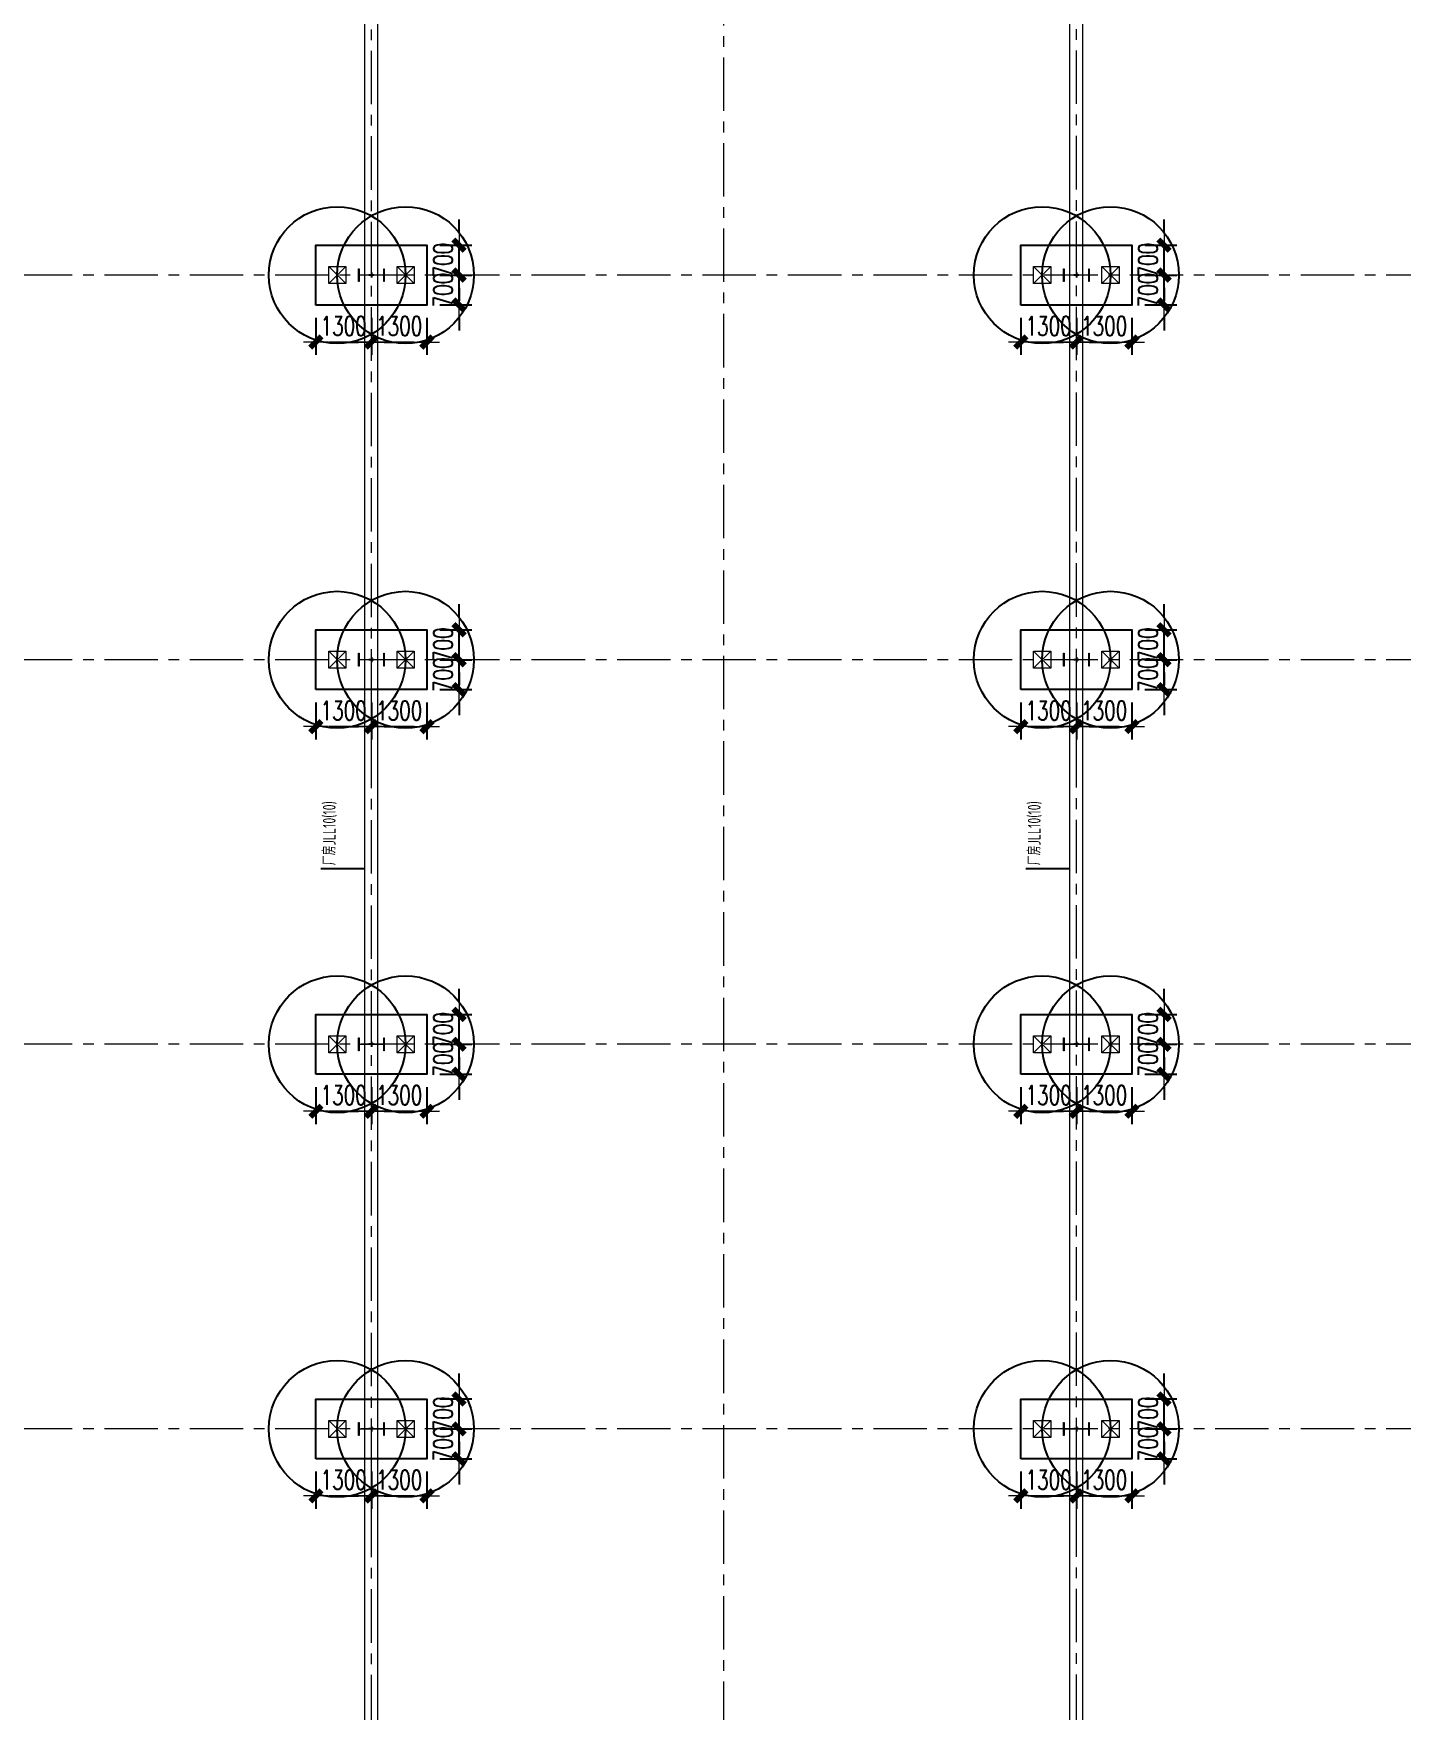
# Model space of a CAD drawing. Extents: x -1201378 to 2367219, y -619313 to 244905.
# Drawn here: x -140267 to -108249, y 158063 to 197304 of the extents above; entities that cross this region are included whole.
import ezdxf

# ---------------------------------------------------------------- set-up
doc = ezdxf.new("R2010")
doc.units = 0
doc.header["$LTSCALE"] = 1000
doc.linetypes.add('CENTER', pattern=[2, 1.25, -0.25, 0.25, -0.25])
doc.layers.get('0').update_dxf_attribs({"linetype": 'CONTINUOUS'})
doc.layers.get('Defpoints').update_dxf_attribs({"linetype": 'CONTINUOUS'})
for name, color, linetype, lineweight in [('S-axis', 111, 'CONTINUOUS', 0), ('S-bkl', 4, 'CONTINUOUS', 0), ('S-col', 2, 'CONTINUOUS', 0), ('S-dim', 81, 'CONTINUOUS', 0), ('S-dote', 5, 'CENTER', 0), ('S-zhuang', 1, 'CONTINUOUS', 0)]:
    doc.layers.add(name, color=color, linetype=linetype, lineweight=lineweight)
for name, color, linetype in [('S-DOTE1', 140, 'CENTER'), ('S-HATCH1-W', 252, 'CONTINUOUS'), ('S-SKL-H', 151, 'CONTINUOUS')]:
    doc.layers.add(name, color=color, linetype=linetype)
doc.styles.add('SS1', font='tj-romans1.shx', dxfattribs={"width": 0.7, "bigfont": 'tj-hztxt1.shx'})
doc.styles.add('样式 1', font='yjkeng.shx', dxfattribs={"width": 0.7, "height": 300, "bigfont": 'yjkchn.shx'})
doc.dimstyles.new('S-150-ARCHI', dxfattribs={"dimscale": 150, "dimtxt": 3, "dimasz": 2, "dimexe": 2, "dimexo": 2, "dimgap": 1, "dimtad": 1, "dimdec": 0, "dimzin": 0, "dimdsep": 46, "dimtxsty": 'SS1', "dimblk1": 'TT', "dimblk2": 'TT', "dimsah": 1, "dimcen": 1, "dimclrd": 256, "dimclre": 256, "dimclrt": 256, "dimadec": 0, "dimazin": 0, "dimtfac": 1, "dimtdec": 0, "dimtix": 1, "dimtmove": 2, "dimatfit": 0, "dimldrblk": 'TT', "dimfxl": 2, "dimtolj": 1, "dimtzin": 0, "dimarcsym": 0})

# ---------------------------------------------------------------- blocks, each defined once
blk = doc.blocks.new('_FZH')
at = {"layer": 'S-col'}
blk.add_lwpolyline([(-0.375, -0.188), (-0.375, 0.187), (-0.36, 0.187), (-0.36, 0.005), (0.36, 0.005), (0.36, 0.187), (0.375, 0.187), (0.375, -0.188), (0.36, -0.188), (0.36, -0.005), (-0.36, -0.005), (-0.36, -0.188)], close=True, dxfattribs=at)
blk = doc.blocks.new('w4234324')
at = {"layer": 'S-col', "xscale": 800.0000000000005, "yscale": 800.0000000000005, "zscale": 800.0000000000005}
for p in [(-177454, 795820), (-160954, 795820), (-177454, 786820), (-160954, 786820), (-177454, 777820), (-160954, 777820), (-177454, 768820), (-160954, 768820)]:
    blk.add_blockref('_FZH', p, dxfattribs=at)
blk = doc.blocks.new('S-ZHUANG-400')
at = {"layer": 'S-zhuang'}
for p, q in [((200, -200), (-200, 200)), ((-200, -200), (200, 200))]:
    blk.add_line(p, q, dxfattribs=at)
blk.add_lwpolyline([(-200, 200), (200, 200), (200, -200), (-200, -200)], close=True, dxfattribs=at)
blk = doc.blocks.new('CT2')
at = {"layer": 'Defpoints'}
for centre in [(-193625, -186366), (-193625, -187966)]:
    blk.add_circle(centre, 1600, dxfattribs=at)
at = {"layer": 'S-DOTE1', "ltscale": 0.25}
for p, q in [((-193565, -187166), (-193685, -187166)), ((-193625, -187226), (-193625, -187106))]:
    blk.add_line(p, q, dxfattribs=at)
at = {"layer": 'S-HATCH1-W'}
blk.add_lwpolyline([(-194325, -185866), (-192925, -185866), (-192925, -188466), (-194325, -188466)], close=True, dxfattribs=at)
at = {"layer": 'S-zhuang'}
for p in [(-193625, -186366), (-193625, -187966)]:
    blk.add_blockref('S-ZHUANG-400', p, dxfattribs=at)
blk = doc.blocks.new('1#轴网')
at = {"layer": 'S-dote'}
for p, q in [((-132358.5, 19024), (-132358.5, 124689.3)), ((-124108.5, 18867), (-124108.5, 124689.3)), ((-115858.5, 19033.1), (-115858.5, 124689.3)), ((-99358.5, 79027), (-216950.7, 79027)), ((-99358.5, 70027), (-216950.7, 70027)), ((-99358.5, 61027), (-216950.7, 61027)), ((-99358.5, 52027), (-216950.7, 52027))]:
    blk.add_line(p, q, dxfattribs=at)
blk = doc.blocks.new('TT')
blk.add_line((-0.97, 0), (0.97, 0))
at = {"const_width": 0.45}
blk.add_lwpolyline([(-0.44, -0.44), (0.44, 0.44)], dxfattribs=at)
blk = doc.blocks.new('*D2618')
at = {"layer": 'Defpoints', "color": 0, "transparency": 16777216}
for p in [(-133658, 163952), (-132358, 163952), (-132358, 163085)]:
    blk.add_point(p, dxfattribs=at)
at = {"layer": 'S-dim', "lineweight": -2, "transparency": 16777216}
for p, q in [((-133658, 163652), (-133658, 162785)), ((-132358, 163652), (-132358, 162785)), ((-133358, 163085), (-132658, 163085))]:
    blk.add_line(p, q, dxfattribs=at)
at = {"layer": 'S-dim', "lineweight": -2, "transparency": 16777216, "xscale": 300, "yscale": 300, "zscale": 300, "rotation": 180}
blk.add_blockref('TT', (-133658, 163085), dxfattribs=at)
at = {"layer": 'S-dim', "lineweight": -2, "transparency": 16777216, "xscale": 300, "yscale": 300, "zscale": 300}
blk.add_blockref('TT', (-132358, 163085), dxfattribs=at)
at = {"layer": 'S-dim', "transparency": 16777216, "insert": (-133008, 163460), "char_height": 450, "attachment_point": 5, "style": 'SS1'}
blk.add_mtext('\\A1;1300', dxfattribs=at)
blk = doc.blocks.new('*D2619')
at = {"layer": 'Defpoints', "color": 0, "transparency": 16777216}
for p in [(-132358, 163952), (-131058, 163952), (-131058, 163085)]:
    blk.add_point(p, dxfattribs=at)
at = {"layer": 'S-dim', "lineweight": -2, "transparency": 16777216}
for p, q in [((-132358, 163652), (-132358, 162785)), ((-131058, 163652), (-131058, 162785)), ((-132058, 163085), (-131358, 163085))]:
    blk.add_line(p, q, dxfattribs=at)
at = {"layer": 'S-dim', "lineweight": -2, "transparency": 16777216, "xscale": 300, "yscale": 300, "zscale": 300, "rotation": 180}
blk.add_blockref('TT', (-132358, 163085), dxfattribs=at)
at = {"layer": 'S-dim', "lineweight": -2, "transparency": 16777216, "xscale": 300, "yscale": 300, "zscale": 300}
blk.add_blockref('TT', (-131058, 163085), dxfattribs=at)
at = {"layer": 'S-dim', "transparency": 16777216, "insert": (-131708, 163460), "char_height": 450, "attachment_point": 5, "style": 'SS1'}
blk.add_mtext('\\A1;1300', dxfattribs=at)
blk = doc.blocks.new('*D2620')
at = {"layer": 'Defpoints', "color": 0, "transparency": 16777216}
for p in [(-131058, 164652), (-130307, 164652), (-131058, 163952)]:
    blk.add_point(p, dxfattribs=at)
at = {"layer": 'S-dim', "lineweight": -2, "transparency": 16777216}
for p, q in [((-130307, 164952), (-130307, 165252)), ((-130758, 164652), (-130007, 164652)), ((-130307, 163952), (-130307, 164652)), ((-130758, 163952), (-130007, 163952)), ((-130307, 163652), (-130307, 163352))]:
    blk.add_line(p, q, dxfattribs=at)
at = {"layer": 'S-dim', "lineweight": -2, "transparency": 16777216, "xscale": 300, "yscale": 300, "zscale": 300}
for p, rotation in [((-130307, 164652), 270), ((-130307, 163952), 90)]:
    blk.add_blockref('TT', p, dxfattribs=dict(at, rotation=rotation))
at = {"layer": 'S-dim', "transparency": 16777216, "insert": (-130682, 164302), "char_height": 450, "attachment_point": 5, "rotation": 90, "style": 'SS1'}
blk.add_mtext('\\A1;700', dxfattribs=at)
blk = doc.blocks.new('*D2621')
at = {"layer": 'Defpoints', "color": 0, "transparency": 16777216}
for p in [(-131058, 165352), (-130307, 165352), (-131058, 164652)]:
    blk.add_point(p, dxfattribs=at)
at = {"layer": 'S-dim', "lineweight": -2, "transparency": 16777216}
for p, q in [((-130307, 165652), (-130307, 165952)), ((-130758, 165352), (-130007, 165352)), ((-130307, 164652), (-130307, 165352)), ((-130758, 164652), (-130007, 164652)), ((-130307, 164352), (-130307, 164052))]:
    blk.add_line(p, q, dxfattribs=at)
at = {"layer": 'S-dim', "lineweight": -2, "transparency": 16777216, "xscale": 300, "yscale": 300, "zscale": 300}
for p, rotation in [((-130307, 165352), 270), ((-130307, 164652), 90)]:
    blk.add_blockref('TT', p, dxfattribs=dict(at, rotation=rotation))
at = {"layer": 'S-dim', "transparency": 16777216, "insert": (-130682, 165002), "char_height": 450, "attachment_point": 5, "rotation": 90, "style": 'SS1'}
blk.add_mtext('\\A1;700', dxfattribs=at)
blk = doc.blocks.new('*D2610')
at = {"layer": 'Defpoints', "color": 0, "transparency": 16777216}
for p in [(-117158, 163952), (-115858, 163952), (-115858, 163085)]:
    blk.add_point(p, dxfattribs=at)
at = {"layer": 'S-dim', "lineweight": -2, "transparency": 16777216}
for p, q in [((-117158, 163652), (-117158, 162785)), ((-115858, 163652), (-115858, 162785)), ((-116858, 163085), (-116158, 163085))]:
    blk.add_line(p, q, dxfattribs=at)
at = {"layer": 'S-dim', "lineweight": -2, "transparency": 16777216, "xscale": 300, "yscale": 300, "zscale": 300, "rotation": 180}
blk.add_blockref('TT', (-117158, 163085), dxfattribs=at)
at = {"layer": 'S-dim', "lineweight": -2, "transparency": 16777216, "xscale": 300, "yscale": 300, "zscale": 300}
blk.add_blockref('TT', (-115858, 163085), dxfattribs=at)
at = {"layer": 'S-dim', "transparency": 16777216, "insert": (-116508, 163460), "char_height": 450, "attachment_point": 5, "style": 'SS1'}
blk.add_mtext('\\A1;1300', dxfattribs=at)
blk = doc.blocks.new('*D2611')
at = {"layer": 'Defpoints', "color": 0, "transparency": 16777216}
for p in [(-115858, 163952), (-114558, 163952), (-114558, 163085)]:
    blk.add_point(p, dxfattribs=at)
at = {"layer": 'S-dim', "lineweight": -2, "transparency": 16777216}
for p, q in [((-115858, 163652), (-115858, 162785)), ((-114558, 163652), (-114558, 162785)), ((-115558, 163085), (-114858, 163085))]:
    blk.add_line(p, q, dxfattribs=at)
at = {"layer": 'S-dim', "lineweight": -2, "transparency": 16777216, "xscale": 300, "yscale": 300, "zscale": 300, "rotation": 180}
blk.add_blockref('TT', (-115858, 163085), dxfattribs=at)
at = {"layer": 'S-dim', "lineweight": -2, "transparency": 16777216, "xscale": 300, "yscale": 300, "zscale": 300}
blk.add_blockref('TT', (-114558, 163085), dxfattribs=at)
at = {"layer": 'S-dim', "transparency": 16777216, "insert": (-115208, 163460), "char_height": 450, "attachment_point": 5, "style": 'SS1'}
blk.add_mtext('\\A1;1300', dxfattribs=at)
blk = doc.blocks.new('*D2612')
at = {"layer": 'Defpoints', "color": 0, "transparency": 16777216}
for p in [(-114558, 164652), (-113807, 164652), (-114558, 163952)]:
    blk.add_point(p, dxfattribs=at)
at = {"layer": 'S-dim', "lineweight": -2, "transparency": 16777216}
for p, q in [((-113807, 164952), (-113807, 165252)), ((-114258, 164652), (-113507, 164652)), ((-113807, 163952), (-113807, 164652)), ((-114258, 163952), (-113507, 163952)), ((-113807, 163652), (-113807, 163352))]:
    blk.add_line(p, q, dxfattribs=at)
at = {"layer": 'S-dim', "lineweight": -2, "transparency": 16777216, "xscale": 300, "yscale": 300, "zscale": 300}
for p, rotation in [((-113807, 164652), 270), ((-113807, 163952), 90)]:
    blk.add_blockref('TT', p, dxfattribs=dict(at, rotation=rotation))
at = {"layer": 'S-dim', "transparency": 16777216, "insert": (-114182, 164302), "char_height": 450, "attachment_point": 5, "rotation": 90, "style": 'SS1'}
blk.add_mtext('\\A1;700', dxfattribs=at)
blk = doc.blocks.new('*D2613')
at = {"layer": 'Defpoints', "color": 0, "transparency": 16777216}
for p in [(-114558, 165352), (-113807, 165352), (-114558, 164652)]:
    blk.add_point(p, dxfattribs=at)
at = {"layer": 'S-dim', "lineweight": -2, "transparency": 16777216}
for p, q in [((-113807, 165652), (-113807, 165952)), ((-114258, 165352), (-113507, 165352)), ((-113807, 164652), (-113807, 165352)), ((-114258, 164652), (-113507, 164652)), ((-113807, 164352), (-113807, 164052))]:
    blk.add_line(p, q, dxfattribs=at)
at = {"layer": 'S-dim', "lineweight": -2, "transparency": 16777216, "xscale": 300, "yscale": 300, "zscale": 300}
for p, rotation in [((-113807, 165352), 270), ((-113807, 164652), 90)]:
    blk.add_blockref('TT', p, dxfattribs=dict(at, rotation=rotation))
at = {"layer": 'S-dim', "transparency": 16777216, "insert": (-114182, 165002), "char_height": 450, "attachment_point": 5, "rotation": 90, "style": 'SS1'}
blk.add_mtext('\\A1;700', dxfattribs=at)
blk = doc.blocks.new('*D2638')
at = {"layer": 'Defpoints', "color": 0, "transparency": 16777216}
for p in [(-133658, 172952), (-132358, 172952), (-132358, 172085)]:
    blk.add_point(p, dxfattribs=at)
at = {"layer": 'S-dim', "lineweight": -2, "transparency": 16777216}
for p, q in [((-133658, 172652), (-133658, 171785)), ((-132358, 172652), (-132358, 171785)), ((-133358, 172085), (-132658, 172085))]:
    blk.add_line(p, q, dxfattribs=at)
at = {"layer": 'S-dim', "lineweight": -2, "transparency": 16777216, "xscale": 300, "yscale": 300, "zscale": 300, "rotation": 180}
blk.add_blockref('TT', (-133658, 172085), dxfattribs=at)
at = {"layer": 'S-dim', "lineweight": -2, "transparency": 16777216, "xscale": 300, "yscale": 300, "zscale": 300}
blk.add_blockref('TT', (-132358, 172085), dxfattribs=at)
at = {"layer": 'S-dim', "transparency": 16777216, "insert": (-133008, 172460), "char_height": 450, "attachment_point": 5, "style": 'SS1'}
blk.add_mtext('\\A1;1300', dxfattribs=at)
blk = doc.blocks.new('*D2639')
at = {"layer": 'Defpoints', "color": 0, "transparency": 16777216}
for p in [(-132358, 172952), (-131058, 172952), (-131058, 172085)]:
    blk.add_point(p, dxfattribs=at)
at = {"layer": 'S-dim', "lineweight": -2, "transparency": 16777216}
for p, q in [((-132358, 172652), (-132358, 171785)), ((-131058, 172652), (-131058, 171785)), ((-132058, 172085), (-131358, 172085))]:
    blk.add_line(p, q, dxfattribs=at)
at = {"layer": 'S-dim', "lineweight": -2, "transparency": 16777216, "xscale": 300, "yscale": 300, "zscale": 300, "rotation": 180}
blk.add_blockref('TT', (-132358, 172085), dxfattribs=at)
at = {"layer": 'S-dim', "lineweight": -2, "transparency": 16777216, "xscale": 300, "yscale": 300, "zscale": 300}
blk.add_blockref('TT', (-131058, 172085), dxfattribs=at)
at = {"layer": 'S-dim', "transparency": 16777216, "insert": (-131708, 172460), "char_height": 450, "attachment_point": 5, "style": 'SS1'}
blk.add_mtext('\\A1;1300', dxfattribs=at)
blk = doc.blocks.new('*D2640')
at = {"layer": 'Defpoints', "color": 0, "transparency": 16777216}
for p in [(-131058, 173652), (-130307, 173652), (-131058, 172952)]:
    blk.add_point(p, dxfattribs=at)
at = {"layer": 'S-dim', "lineweight": -2, "transparency": 16777216}
for p, q in [((-130307, 173952), (-130307, 174252)), ((-130758, 173652), (-130007, 173652)), ((-130307, 172952), (-130307, 173652)), ((-130758, 172952), (-130007, 172952)), ((-130307, 172652), (-130307, 172352))]:
    blk.add_line(p, q, dxfattribs=at)
at = {"layer": 'S-dim', "lineweight": -2, "transparency": 16777216, "xscale": 300, "yscale": 300, "zscale": 300}
for p, rotation in [((-130307, 173652), 270), ((-130307, 172952), 90)]:
    blk.add_blockref('TT', p, dxfattribs=dict(at, rotation=rotation))
at = {"layer": 'S-dim', "transparency": 16777216, "insert": (-130682, 173302), "char_height": 450, "attachment_point": 5, "rotation": 90, "style": 'SS1'}
blk.add_mtext('\\A1;700', dxfattribs=at)
blk = doc.blocks.new('*D2641')
at = {"layer": 'Defpoints', "color": 0, "transparency": 16777216}
for p in [(-131058, 174352), (-130307, 174352), (-131058, 173652)]:
    blk.add_point(p, dxfattribs=at)
at = {"layer": 'S-dim', "lineweight": -2, "transparency": 16777216}
for p, q in [((-130307, 174652), (-130307, 174952)), ((-130758, 174352), (-130007, 174352)), ((-130307, 173652), (-130307, 174352)), ((-130758, 173652), (-130007, 173652)), ((-130307, 173352), (-130307, 173052))]:
    blk.add_line(p, q, dxfattribs=at)
at = {"layer": 'S-dim', "lineweight": -2, "transparency": 16777216, "xscale": 300, "yscale": 300, "zscale": 300}
for p, rotation in [((-130307, 174352), 270), ((-130307, 173652), 90)]:
    blk.add_blockref('TT', p, dxfattribs=dict(at, rotation=rotation))
at = {"layer": 'S-dim', "transparency": 16777216, "insert": (-130682, 174002), "char_height": 450, "attachment_point": 5, "rotation": 90, "style": 'SS1'}
blk.add_mtext('\\A1;700', dxfattribs=at)
blk = doc.blocks.new('*D2630')
at = {"layer": 'Defpoints', "color": 0, "transparency": 16777216}
for p in [(-117158, 172952), (-115858, 172952), (-115858, 172085)]:
    blk.add_point(p, dxfattribs=at)
at = {"layer": 'S-dim', "lineweight": -2, "transparency": 16777216}
for p, q in [((-117158, 172652), (-117158, 171785)), ((-115858, 172652), (-115858, 171785)), ((-116858, 172085), (-116158, 172085))]:
    blk.add_line(p, q, dxfattribs=at)
at = {"layer": 'S-dim', "lineweight": -2, "transparency": 16777216, "xscale": 300, "yscale": 300, "zscale": 300, "rotation": 180}
blk.add_blockref('TT', (-117158, 172085), dxfattribs=at)
at = {"layer": 'S-dim', "lineweight": -2, "transparency": 16777216, "xscale": 300, "yscale": 300, "zscale": 300}
blk.add_blockref('TT', (-115858, 172085), dxfattribs=at)
at = {"layer": 'S-dim', "transparency": 16777216, "insert": (-116508, 172460), "char_height": 450, "attachment_point": 5, "style": 'SS1'}
blk.add_mtext('\\A1;1300', dxfattribs=at)
blk = doc.blocks.new('*D2631')
at = {"layer": 'Defpoints', "color": 0, "transparency": 16777216}
for p in [(-115858, 172952), (-114558, 172952), (-114558, 172085)]:
    blk.add_point(p, dxfattribs=at)
at = {"layer": 'S-dim', "lineweight": -2, "transparency": 16777216}
for p, q in [((-115858, 172652), (-115858, 171785)), ((-114558, 172652), (-114558, 171785)), ((-115558, 172085), (-114858, 172085))]:
    blk.add_line(p, q, dxfattribs=at)
at = {"layer": 'S-dim', "lineweight": -2, "transparency": 16777216, "xscale": 300, "yscale": 300, "zscale": 300, "rotation": 180}
blk.add_blockref('TT', (-115858, 172085), dxfattribs=at)
at = {"layer": 'S-dim', "lineweight": -2, "transparency": 16777216, "xscale": 300, "yscale": 300, "zscale": 300}
blk.add_blockref('TT', (-114558, 172085), dxfattribs=at)
at = {"layer": 'S-dim', "transparency": 16777216, "insert": (-115208, 172460), "char_height": 450, "attachment_point": 5, "style": 'SS1'}
blk.add_mtext('\\A1;1300', dxfattribs=at)
blk = doc.blocks.new('*D2632')
at = {"layer": 'Defpoints', "color": 0, "transparency": 16777216}
for p in [(-114558, 173652), (-113807, 173652), (-114558, 172952)]:
    blk.add_point(p, dxfattribs=at)
at = {"layer": 'S-dim', "lineweight": -2, "transparency": 16777216}
for p, q in [((-113807, 173952), (-113807, 174252)), ((-114258, 173652), (-113507, 173652)), ((-113807, 172952), (-113807, 173652)), ((-114258, 172952), (-113507, 172952)), ((-113807, 172652), (-113807, 172352))]:
    blk.add_line(p, q, dxfattribs=at)
at = {"layer": 'S-dim', "lineweight": -2, "transparency": 16777216, "xscale": 300, "yscale": 300, "zscale": 300}
for p, rotation in [((-113807, 173652), 270), ((-113807, 172952), 90)]:
    blk.add_blockref('TT', p, dxfattribs=dict(at, rotation=rotation))
at = {"layer": 'S-dim', "transparency": 16777216, "insert": (-114182, 173302), "char_height": 450, "attachment_point": 5, "rotation": 90, "style": 'SS1'}
blk.add_mtext('\\A1;700', dxfattribs=at)
blk = doc.blocks.new('*D2633')
at = {"layer": 'Defpoints', "color": 0, "transparency": 16777216}
for p in [(-114558, 174352), (-113807, 174352), (-114558, 173652)]:
    blk.add_point(p, dxfattribs=at)
at = {"layer": 'S-dim', "lineweight": -2, "transparency": 16777216}
for p, q in [((-113807, 174652), (-113807, 174952)), ((-114258, 174352), (-113507, 174352)), ((-113807, 173652), (-113807, 174352)), ((-114258, 173652), (-113507, 173652)), ((-113807, 173352), (-113807, 173052))]:
    blk.add_line(p, q, dxfattribs=at)
at = {"layer": 'S-dim', "lineweight": -2, "transparency": 16777216, "xscale": 300, "yscale": 300, "zscale": 300}
for p, rotation in [((-113807, 174352), 270), ((-113807, 173652), 90)]:
    blk.add_blockref('TT', p, dxfattribs=dict(at, rotation=rotation))
at = {"layer": 'S-dim', "transparency": 16777216, "insert": (-114182, 174002), "char_height": 450, "attachment_point": 5, "rotation": 90, "style": 'SS1'}
blk.add_mtext('\\A1;700', dxfattribs=at)
blk = doc.blocks.new('*D2658')
at = {"layer": 'Defpoints', "color": 0, "transparency": 16777216}
for p in [(-133658, 181952), (-132358, 181952), (-132358, 181085)]:
    blk.add_point(p, dxfattribs=at)
at = {"layer": 'S-dim', "lineweight": -2, "transparency": 16777216}
for p, q in [((-133658, 181652), (-133658, 180785)), ((-132358, 181652), (-132358, 180785)), ((-133358, 181085), (-132658, 181085))]:
    blk.add_line(p, q, dxfattribs=at)
at = {"layer": 'S-dim', "lineweight": -2, "transparency": 16777216, "xscale": 300, "yscale": 300, "zscale": 300, "rotation": 180}
blk.add_blockref('TT', (-133658, 181085), dxfattribs=at)
at = {"layer": 'S-dim', "lineweight": -2, "transparency": 16777216, "xscale": 300, "yscale": 300, "zscale": 300}
blk.add_blockref('TT', (-132358, 181085), dxfattribs=at)
at = {"layer": 'S-dim', "transparency": 16777216, "insert": (-133008, 181460), "char_height": 450, "attachment_point": 5, "style": 'SS1'}
blk.add_mtext('\\A1;1300', dxfattribs=at)
blk = doc.blocks.new('*D2659')
at = {"layer": 'Defpoints', "color": 0, "transparency": 16777216}
for p in [(-132358, 181952), (-131058, 181952), (-131058, 181085)]:
    blk.add_point(p, dxfattribs=at)
at = {"layer": 'S-dim', "lineweight": -2, "transparency": 16777216}
for p, q in [((-132358, 181652), (-132358, 180785)), ((-131058, 181652), (-131058, 180785)), ((-132058, 181085), (-131358, 181085))]:
    blk.add_line(p, q, dxfattribs=at)
at = {"layer": 'S-dim', "lineweight": -2, "transparency": 16777216, "xscale": 300, "yscale": 300, "zscale": 300, "rotation": 180}
blk.add_blockref('TT', (-132358, 181085), dxfattribs=at)
at = {"layer": 'S-dim', "lineweight": -2, "transparency": 16777216, "xscale": 300, "yscale": 300, "zscale": 300}
blk.add_blockref('TT', (-131058, 181085), dxfattribs=at)
at = {"layer": 'S-dim', "transparency": 16777216, "insert": (-131708, 181460), "char_height": 450, "attachment_point": 5, "style": 'SS1'}
blk.add_mtext('\\A1;1300', dxfattribs=at)
blk = doc.blocks.new('*D2660')
at = {"layer": 'Defpoints', "color": 0, "transparency": 16777216}
for p in [(-131058, 182652), (-130307, 182652), (-131058, 181952)]:
    blk.add_point(p, dxfattribs=at)
at = {"layer": 'S-dim', "lineweight": -2, "transparency": 16777216}
for p, q in [((-130307, 182952), (-130307, 183252)), ((-130758, 182652), (-130007, 182652)), ((-130307, 181952), (-130307, 182652)), ((-130758, 181952), (-130007, 181952)), ((-130307, 181652), (-130307, 181352))]:
    blk.add_line(p, q, dxfattribs=at)
at = {"layer": 'S-dim', "lineweight": -2, "transparency": 16777216, "xscale": 300, "yscale": 300, "zscale": 300}
for p, rotation in [((-130307, 182652), 270), ((-130307, 181952), 90)]:
    blk.add_blockref('TT', p, dxfattribs=dict(at, rotation=rotation))
at = {"layer": 'S-dim', "transparency": 16777216, "insert": (-130682, 182302), "char_height": 450, "attachment_point": 5, "rotation": 90, "style": 'SS1'}
blk.add_mtext('\\A1;700', dxfattribs=at)
blk = doc.blocks.new('*D2661')
at = {"layer": 'Defpoints', "color": 0, "transparency": 16777216}
for p in [(-131058, 183352), (-130307, 183352), (-131058, 182652)]:
    blk.add_point(p, dxfattribs=at)
at = {"layer": 'S-dim', "lineweight": -2, "transparency": 16777216}
for p, q in [((-130307, 183652), (-130307, 183952)), ((-130758, 183352), (-130007, 183352)), ((-130307, 182652), (-130307, 183352)), ((-130758, 182652), (-130007, 182652)), ((-130307, 182352), (-130307, 182052))]:
    blk.add_line(p, q, dxfattribs=at)
at = {"layer": 'S-dim', "lineweight": -2, "transparency": 16777216, "xscale": 300, "yscale": 300, "zscale": 300}
for p, rotation in [((-130307, 183352), 270), ((-130307, 182652), 90)]:
    blk.add_blockref('TT', p, dxfattribs=dict(at, rotation=rotation))
at = {"layer": 'S-dim', "transparency": 16777216, "insert": (-130682, 183002), "char_height": 450, "attachment_point": 5, "rotation": 90, "style": 'SS1'}
blk.add_mtext('\\A1;700', dxfattribs=at)
blk = doc.blocks.new('*D2650')
at = {"layer": 'Defpoints', "color": 0, "transparency": 16777216}
for p in [(-117158, 181952), (-115858, 181952), (-115858, 181085)]:
    blk.add_point(p, dxfattribs=at)
at = {"layer": 'S-dim', "lineweight": -2, "transparency": 16777216}
for p, q in [((-117158, 181652), (-117158, 180785)), ((-115858, 181652), (-115858, 180785)), ((-116858, 181085), (-116158, 181085))]:
    blk.add_line(p, q, dxfattribs=at)
at = {"layer": 'S-dim', "lineweight": -2, "transparency": 16777216, "xscale": 300, "yscale": 300, "zscale": 300, "rotation": 180}
blk.add_blockref('TT', (-117158, 181085), dxfattribs=at)
at = {"layer": 'S-dim', "lineweight": -2, "transparency": 16777216, "xscale": 300, "yscale": 300, "zscale": 300}
blk.add_blockref('TT', (-115858, 181085), dxfattribs=at)
at = {"layer": 'S-dim', "transparency": 16777216, "insert": (-116508, 181460), "char_height": 450, "attachment_point": 5, "style": 'SS1'}
blk.add_mtext('\\A1;1300', dxfattribs=at)
blk = doc.blocks.new('*D2651')
at = {"layer": 'Defpoints', "color": 0, "transparency": 16777216}
for p in [(-115858, 181952), (-114558, 181952), (-114558, 181085)]:
    blk.add_point(p, dxfattribs=at)
at = {"layer": 'S-dim', "lineweight": -2, "transparency": 16777216}
for p, q in [((-115858, 181652), (-115858, 180785)), ((-114558, 181652), (-114558, 180785)), ((-115558, 181085), (-114858, 181085))]:
    blk.add_line(p, q, dxfattribs=at)
at = {"layer": 'S-dim', "lineweight": -2, "transparency": 16777216, "xscale": 300, "yscale": 300, "zscale": 300, "rotation": 180}
blk.add_blockref('TT', (-115858, 181085), dxfattribs=at)
at = {"layer": 'S-dim', "lineweight": -2, "transparency": 16777216, "xscale": 300, "yscale": 300, "zscale": 300}
blk.add_blockref('TT', (-114558, 181085), dxfattribs=at)
at = {"layer": 'S-dim', "transparency": 16777216, "insert": (-115208, 181460), "char_height": 450, "attachment_point": 5, "style": 'SS1'}
blk.add_mtext('\\A1;1300', dxfattribs=at)
blk = doc.blocks.new('*D2652')
at = {"layer": 'Defpoints', "color": 0, "transparency": 16777216}
for p in [(-114558, 182652), (-113807, 182652), (-114558, 181952)]:
    blk.add_point(p, dxfattribs=at)
at = {"layer": 'S-dim', "lineweight": -2, "transparency": 16777216}
for p, q in [((-113807, 182952), (-113807, 183252)), ((-114258, 182652), (-113507, 182652)), ((-113807, 181952), (-113807, 182652)), ((-114258, 181952), (-113507, 181952)), ((-113807, 181652), (-113807, 181352))]:
    blk.add_line(p, q, dxfattribs=at)
at = {"layer": 'S-dim', "lineweight": -2, "transparency": 16777216, "xscale": 300, "yscale": 300, "zscale": 300}
for p, rotation in [((-113807, 182652), 270), ((-113807, 181952), 90)]:
    blk.add_blockref('TT', p, dxfattribs=dict(at, rotation=rotation))
at = {"layer": 'S-dim', "transparency": 16777216, "insert": (-114182, 182302), "char_height": 450, "attachment_point": 5, "rotation": 90, "style": 'SS1'}
blk.add_mtext('\\A1;700', dxfattribs=at)
blk = doc.blocks.new('*D2653')
at = {"layer": 'Defpoints', "color": 0, "transparency": 16777216}
for p in [(-114558, 183352), (-113807, 183352), (-114558, 182652)]:
    blk.add_point(p, dxfattribs=at)
at = {"layer": 'S-dim', "lineweight": -2, "transparency": 16777216}
for p, q in [((-113807, 183652), (-113807, 183952)), ((-114258, 183352), (-113507, 183352)), ((-113807, 182652), (-113807, 183352)), ((-114258, 182652), (-113507, 182652)), ((-113807, 182352), (-113807, 182052))]:
    blk.add_line(p, q, dxfattribs=at)
at = {"layer": 'S-dim', "lineweight": -2, "transparency": 16777216, "xscale": 300, "yscale": 300, "zscale": 300}
for p, rotation in [((-113807, 183352), 270), ((-113807, 182652), 90)]:
    blk.add_blockref('TT', p, dxfattribs=dict(at, rotation=rotation))
at = {"layer": 'S-dim', "transparency": 16777216, "insert": (-114182, 183002), "char_height": 450, "attachment_point": 5, "rotation": 90, "style": 'SS1'}
blk.add_mtext('\\A1;700', dxfattribs=at)
blk = doc.blocks.new('*D2678')
at = {"layer": 'Defpoints', "color": 0, "transparency": 16777216}
for p in [(-133658, 190952), (-132358, 190952), (-132358, 190085)]:
    blk.add_point(p, dxfattribs=at)
at = {"layer": 'S-dim', "lineweight": -2, "transparency": 16777216}
for p, q in [((-133658, 190652), (-133658, 189785)), ((-132358, 190652), (-132358, 189785)), ((-133358, 190085), (-132658, 190085))]:
    blk.add_line(p, q, dxfattribs=at)
at = {"layer": 'S-dim', "lineweight": -2, "transparency": 16777216, "xscale": 300, "yscale": 300, "zscale": 300, "rotation": 180}
blk.add_blockref('TT', (-133658, 190085), dxfattribs=at)
at = {"layer": 'S-dim', "lineweight": -2, "transparency": 16777216, "xscale": 300, "yscale": 300, "zscale": 300}
blk.add_blockref('TT', (-132358, 190085), dxfattribs=at)
at = {"layer": 'S-dim', "transparency": 16777216, "insert": (-133008, 190460), "char_height": 450, "attachment_point": 5, "style": 'SS1'}
blk.add_mtext('\\A1;1300', dxfattribs=at)
blk = doc.blocks.new('*D2679')
at = {"layer": 'Defpoints', "color": 0, "transparency": 16777216}
for p in [(-132358, 190952), (-131058, 190952), (-131058, 190085)]:
    blk.add_point(p, dxfattribs=at)
at = {"layer": 'S-dim', "lineweight": -2, "transparency": 16777216}
for p, q in [((-132358, 190652), (-132358, 189785)), ((-131058, 190652), (-131058, 189785)), ((-132058, 190085), (-131358, 190085))]:
    blk.add_line(p, q, dxfattribs=at)
at = {"layer": 'S-dim', "lineweight": -2, "transparency": 16777216, "xscale": 300, "yscale": 300, "zscale": 300, "rotation": 180}
blk.add_blockref('TT', (-132358, 190085), dxfattribs=at)
at = {"layer": 'S-dim', "lineweight": -2, "transparency": 16777216, "xscale": 300, "yscale": 300, "zscale": 300}
blk.add_blockref('TT', (-131058, 190085), dxfattribs=at)
at = {"layer": 'S-dim', "transparency": 16777216, "insert": (-131708, 190460), "char_height": 450, "attachment_point": 5, "style": 'SS1'}
blk.add_mtext('\\A1;1300', dxfattribs=at)
blk = doc.blocks.new('*D2680')
at = {"layer": 'Defpoints', "color": 0, "transparency": 16777216}
for p in [(-131058, 191652), (-130307, 191652), (-131058, 190952)]:
    blk.add_point(p, dxfattribs=at)
at = {"layer": 'S-dim', "lineweight": -2, "transparency": 16777216}
for p, q in [((-130307, 191952), (-130307, 192252)), ((-130758, 191652), (-130007, 191652)), ((-130307, 190952), (-130307, 191652)), ((-130758, 190952), (-130007, 190952)), ((-130307, 190652), (-130307, 190352))]:
    blk.add_line(p, q, dxfattribs=at)
at = {"layer": 'S-dim', "lineweight": -2, "transparency": 16777216, "xscale": 300, "yscale": 300, "zscale": 300}
for p, rotation in [((-130307, 191652), 270), ((-130307, 190952), 90)]:
    blk.add_blockref('TT', p, dxfattribs=dict(at, rotation=rotation))
at = {"layer": 'S-dim', "transparency": 16777216, "insert": (-130682, 191302), "char_height": 450, "attachment_point": 5, "rotation": 90, "style": 'SS1'}
blk.add_mtext('\\A1;700', dxfattribs=at)
blk = doc.blocks.new('*D2681')
at = {"layer": 'Defpoints', "color": 0, "transparency": 16777216}
for p in [(-131058, 192352), (-130307, 192352), (-131058, 191652)]:
    blk.add_point(p, dxfattribs=at)
at = {"layer": 'S-dim', "lineweight": -2, "transparency": 16777216}
for p, q in [((-130307, 192652), (-130307, 192952)), ((-130758, 192352), (-130007, 192352)), ((-130307, 191652), (-130307, 192352)), ((-130758, 191652), (-130007, 191652)), ((-130307, 191352), (-130307, 191052))]:
    blk.add_line(p, q, dxfattribs=at)
at = {"layer": 'S-dim', "lineweight": -2, "transparency": 16777216, "xscale": 300, "yscale": 300, "zscale": 300}
for p, rotation in [((-130307, 192352), 270), ((-130307, 191652), 90)]:
    blk.add_blockref('TT', p, dxfattribs=dict(at, rotation=rotation))
at = {"layer": 'S-dim', "transparency": 16777216, "insert": (-130682, 192002), "char_height": 450, "attachment_point": 5, "rotation": 90, "style": 'SS1'}
blk.add_mtext('\\A1;700', dxfattribs=at)
blk = doc.blocks.new('*D2670')
at = {"layer": 'Defpoints', "color": 0, "transparency": 16777216}
for p in [(-117158, 190952), (-115858, 190952), (-115858, 190085)]:
    blk.add_point(p, dxfattribs=at)
at = {"layer": 'S-dim', "lineweight": -2, "transparency": 16777216}
for p, q in [((-117158, 190652), (-117158, 189785)), ((-115858, 190652), (-115858, 189785)), ((-116858, 190085), (-116158, 190085))]:
    blk.add_line(p, q, dxfattribs=at)
at = {"layer": 'S-dim', "lineweight": -2, "transparency": 16777216, "xscale": 300, "yscale": 300, "zscale": 300, "rotation": 180}
blk.add_blockref('TT', (-117158, 190085), dxfattribs=at)
at = {"layer": 'S-dim', "lineweight": -2, "transparency": 16777216, "xscale": 300, "yscale": 300, "zscale": 300}
blk.add_blockref('TT', (-115858, 190085), dxfattribs=at)
at = {"layer": 'S-dim', "transparency": 16777216, "insert": (-116508, 190460), "char_height": 450, "attachment_point": 5, "style": 'SS1'}
blk.add_mtext('\\A1;1300', dxfattribs=at)
blk = doc.blocks.new('*D2671')
at = {"layer": 'Defpoints', "color": 0, "transparency": 16777216}
for p in [(-115858, 190952), (-114558, 190952), (-114558, 190085)]:
    blk.add_point(p, dxfattribs=at)
at = {"layer": 'S-dim', "lineweight": -2, "transparency": 16777216}
for p, q in [((-115858, 190652), (-115858, 189785)), ((-114558, 190652), (-114558, 189785)), ((-115558, 190085), (-114858, 190085))]:
    blk.add_line(p, q, dxfattribs=at)
at = {"layer": 'S-dim', "lineweight": -2, "transparency": 16777216, "xscale": 300, "yscale": 300, "zscale": 300, "rotation": 180}
blk.add_blockref('TT', (-115858, 190085), dxfattribs=at)
at = {"layer": 'S-dim', "lineweight": -2, "transparency": 16777216, "xscale": 300, "yscale": 300, "zscale": 300}
blk.add_blockref('TT', (-114558, 190085), dxfattribs=at)
at = {"layer": 'S-dim', "transparency": 16777216, "insert": (-115208, 190460), "char_height": 450, "attachment_point": 5, "style": 'SS1'}
blk.add_mtext('\\A1;1300', dxfattribs=at)
blk = doc.blocks.new('*D2672')
at = {"layer": 'Defpoints', "color": 0, "transparency": 16777216}
for p in [(-114558, 191652), (-113807, 191652), (-114558, 190952)]:
    blk.add_point(p, dxfattribs=at)
at = {"layer": 'S-dim', "lineweight": -2, "transparency": 16777216}
for p, q in [((-113807, 191952), (-113807, 192252)), ((-114258, 191652), (-113507, 191652)), ((-113807, 190952), (-113807, 191652)), ((-114258, 190952), (-113507, 190952)), ((-113807, 190652), (-113807, 190352))]:
    blk.add_line(p, q, dxfattribs=at)
at = {"layer": 'S-dim', "lineweight": -2, "transparency": 16777216, "xscale": 300, "yscale": 300, "zscale": 300}
for p, rotation in [((-113807, 191652), 270), ((-113807, 190952), 90)]:
    blk.add_blockref('TT', p, dxfattribs=dict(at, rotation=rotation))
at = {"layer": 'S-dim', "transparency": 16777216, "insert": (-114182, 191302), "char_height": 450, "attachment_point": 5, "rotation": 90, "style": 'SS1'}
blk.add_mtext('\\A1;700', dxfattribs=at)
blk = doc.blocks.new('*D2673')
at = {"layer": 'Defpoints', "color": 0, "transparency": 16777216}
for p in [(-114558, 192352), (-113807, 192352), (-114558, 191652)]:
    blk.add_point(p, dxfattribs=at)
at = {"layer": 'S-dim', "lineweight": -2, "transparency": 16777216}
for p, q in [((-113807, 192652), (-113807, 192952)), ((-114258, 192352), (-113507, 192352)), ((-113807, 191652), (-113807, 192352)), ((-114258, 191652), (-113507, 191652)), ((-113807, 191352), (-113807, 191052))]:
    blk.add_line(p, q, dxfattribs=at)
at = {"layer": 'S-dim', "lineweight": -2, "transparency": 16777216, "xscale": 300, "yscale": 300, "zscale": 300}
for p, rotation in [((-113807, 192352), 270), ((-113807, 191652), 90)]:
    blk.add_blockref('TT', p, dxfattribs=dict(at, rotation=rotation))
at = {"layer": 'S-dim', "transparency": 16777216, "insert": (-114182, 192002), "char_height": 450, "attachment_point": 5, "rotation": 90, "style": 'SS1'}
blk.add_mtext('\\A1;700', dxfattribs=at)

msp = doc.modelspace()

# ---------------------------------------------------------------- linework, layer by layer
at = {"layer": 'S-bkl'}
for p, q in [((-132508.5, 137651.8), (-132508.5, 227651.8)), ((-116008.5, 137651.8), (-116008.5, 227651.8))]:
    msp.add_line(p, q, dxfattribs=at)
for points in [[(-132208.5, 137651.8), (-132208.5, 227651.8)], [(-115708.5, 137651.8), (-115708.5, 227651.8)]]:
    msp.add_lwpolyline(points, dxfattribs=at)
at = {"layer": 'S-SKL-H'}
for p, q in [((-132508.5, 177756.5), (-133544.2, 177756.5)), ((-116008.5, 177756.5), (-117044.2, 177756.5))]:
    msp.add_line(p, q, dxfattribs=at)

# ---------------------------------------------------------------- block references
at = {"layer": 'S-axis'}
msp.add_blockref('1#轴网', (0, 112624.8), dxfattribs=at)
at = {"layer": 'S-col'}
msp.add_blockref('w4234324', (45095.7, -604168.2), dxfattribs=at)
at = {"layer": 'S-zhuang', "rotation": 90}
for p in [(-319524.7, 385276.6), (-303024.7, 385276.6), (-319524.7, 376276.6), (-303024.7, 376276.6), (-319524.7, 367276.6), (-303024.7, 367276.6), (-319524.7, 358276.6), (-303024.7, 358276.6)]:
    msp.add_blockref('CT2', p, dxfattribs=at)

# ---------------------------------------------------------------- texts
at = {"layer": 'S-SKL-H', "style": '样式 1', "width": 0.7}
for p in [(-133195.4, 177843.6), (-116695.4, 177843.6)]:
    msp.add_text('厂房JLL10(10)', height=300, rotation=90, dxfattribs=at).set_placement(p)

# ---------------------------------------------------------------- dimensions: what is measured, and where the dimension line sits
at = {"layer": 'S-dim'}
for base, p1, p2, picture, middle in [((-130306.7, 192351.8), (-131058.5, 191651.8), (-131058.5, 192351.8), '*D2681', (-130681.7, 192001.8)), ((-113806.7, 192351.8), (-114558.5, 191651.8), (-114558.5, 192351.8), '*D2673', (-114181.7, 192001.8)), ((-130306.7, 191651.8), (-131058.5, 190951.8), (-131058.5, 191651.8), '*D2680', (-130681.7, 191301.8)), ((-113806.7, 191651.8), (-114558.5, 190951.8), (-114558.5, 191651.8), '*D2672', (-114181.7, 191301.8)), ((-130306.7, 183351.8), (-131058.5, 182651.8), (-131058.5, 183351.8), '*D2661', (-130681.7, 183001.8)), ((-113806.7, 183351.8), (-114558.5, 182651.8), (-114558.5, 183351.8), '*D2653', (-114181.7, 183001.8)), ((-130306.7, 182651.8), (-131058.5, 181951.8), (-131058.5, 182651.8), '*D2660', (-130681.7, 182301.8)), ((-113806.7, 182651.8), (-114558.5, 181951.8), (-114558.5, 182651.8), '*D2652', (-114181.7, 182301.8)), ((-130306.7, 174351.8), (-131058.5, 173651.8), (-131058.5, 174351.8), '*D2641', (-130681.7, 174001.8)), ((-113806.7, 174351.8), (-114558.5, 173651.8), (-114558.5, 174351.8), '*D2633', (-114181.7, 174001.8)), ((-130306.7, 173651.8), (-131058.5, 172951.8), (-131058.5, 173651.8), '*D2640', (-130681.7, 173301.8)), ((-113806.7, 173651.8), (-114558.5, 172951.8), (-114558.5, 173651.8), '*D2632', (-114181.7, 173301.8)), ((-130306.7, 165351.8), (-131058.5, 164651.8), (-131058.5, 165351.8), '*D2621', (-130681.7, 165001.8)), ((-113806.7, 165351.8), (-114558.5, 164651.8), (-114558.5, 165351.8), '*D2613', (-114181.7, 165001.8)), ((-130306.7, 164651.8), (-131058.5, 163951.8), (-131058.5, 164651.8), '*D2620', (-130681.7, 164301.8)), ((-113806.7, 164651.8), (-114558.5, 163951.8), (-114558.5, 164651.8), '*D2612', (-114181.7, 164301.8))]:
    dim = msp.add_linear_dim(base=base, p1=p1, p2=p2, angle=90, dimstyle='S-150-ARCHI', dxfattribs=at)
    dim.commit()
    dim.dimension.update_dxf_attribs({"geometry": picture, "text_midpoint": middle})
for base, p1, p2, picture, middle in [((-132358.5, 190085.2), (-133658.5, 190951.8), (-132358.5, 190951.8), '*D2678', (-133008.5, 190460.2)), ((-131058.5, 190085.2), (-132358.5, 190951.8), (-131058.5, 190951.8), '*D2679', (-131708.5, 190460.2)), ((-115858.5, 190085.2), (-117158.5, 190951.8), (-115858.5, 190951.8), '*D2670', (-116508.5, 190460.2)), ((-114558.5, 190085.2), (-115858.5, 190951.8), (-114558.5, 190951.8), '*D2671', (-115208.5, 190460.2)), ((-132358.5, 181085.2), (-133658.5, 181951.8), (-132358.5, 181951.8), '*D2658', (-133008.5, 181460.2)), ((-131058.5, 181085.2), (-132358.5, 181951.8), (-131058.5, 181951.8), '*D2659', (-131708.5, 181460.2)), ((-115858.5, 181085.2), (-117158.5, 181951.8), (-115858.5, 181951.8), '*D2650', (-116508.5, 181460.2)), ((-114558.5, 181085.2), (-115858.5, 181951.8), (-114558.5, 181951.8), '*D2651', (-115208.5, 181460.2)), ((-132358.5, 172085.2), (-133658.5, 172951.8), (-132358.5, 172951.8), '*D2638', (-133008.5, 172460.2)), ((-131058.5, 172085.2), (-132358.5, 172951.8), (-131058.5, 172951.8), '*D2639', (-131708.5, 172460.2)), ((-115858.5, 172085.2), (-117158.5, 172951.8), (-115858.5, 172951.8), '*D2630', (-116508.5, 172460.2)), ((-114558.5, 172085.2), (-115858.5, 172951.8), (-114558.5, 172951.8), '*D2631', (-115208.5, 172460.2)), ((-132358.5, 163085.2), (-133658.5, 163951.8), (-132358.5, 163951.8), '*D2618', (-133008.5, 163460.2)), ((-131058.5, 163085.2), (-132358.5, 163951.8), (-131058.5, 163951.8), '*D2619', (-131708.5, 163460.2)), ((-115858.5, 163085.2), (-117158.5, 163951.8), (-115858.5, 163951.8), '*D2610', (-116508.5, 163460.2)), ((-114558.5, 163085.2), (-115858.5, 163951.8), (-114558.5, 163951.8), '*D2611', (-115208.5, 163460.2))]:
    dim = msp.add_linear_dim(base=base, p1=p1, p2=p2, dimstyle='S-150-ARCHI', dxfattribs=at)
    dim.commit()
    dim.dimension.update_dxf_attribs({"geometry": picture, "text_midpoint": middle})

doc.saveas('drawing.dxf')
